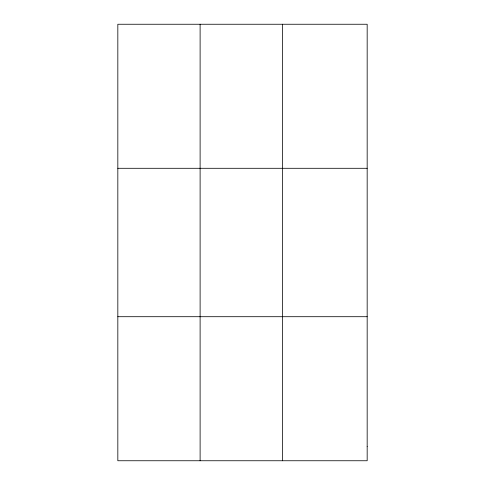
<?xml version="1.0" encoding="UTF-8"?>
<svg xmlns="http://www.w3.org/2000/svg" width="485" height="485" viewBox="0 0 485 485"><rect width="100%" height="100%" fill="white"/><g stroke="black" fill="none" stroke-linecap="round" stroke-linejoin="round"><path stroke-width="0.73" d="M200.111 460.75L200.111 24.25M282.391 460.75L282.391 24.25M117.831 168.295L367.169 168.295M117.831 316.705L367.169 316.705M367.169 446.345L367.169 460.75L117.831 460.75L117.831 24.25L367.169 24.25L367.169 446.345"/></g></svg>
